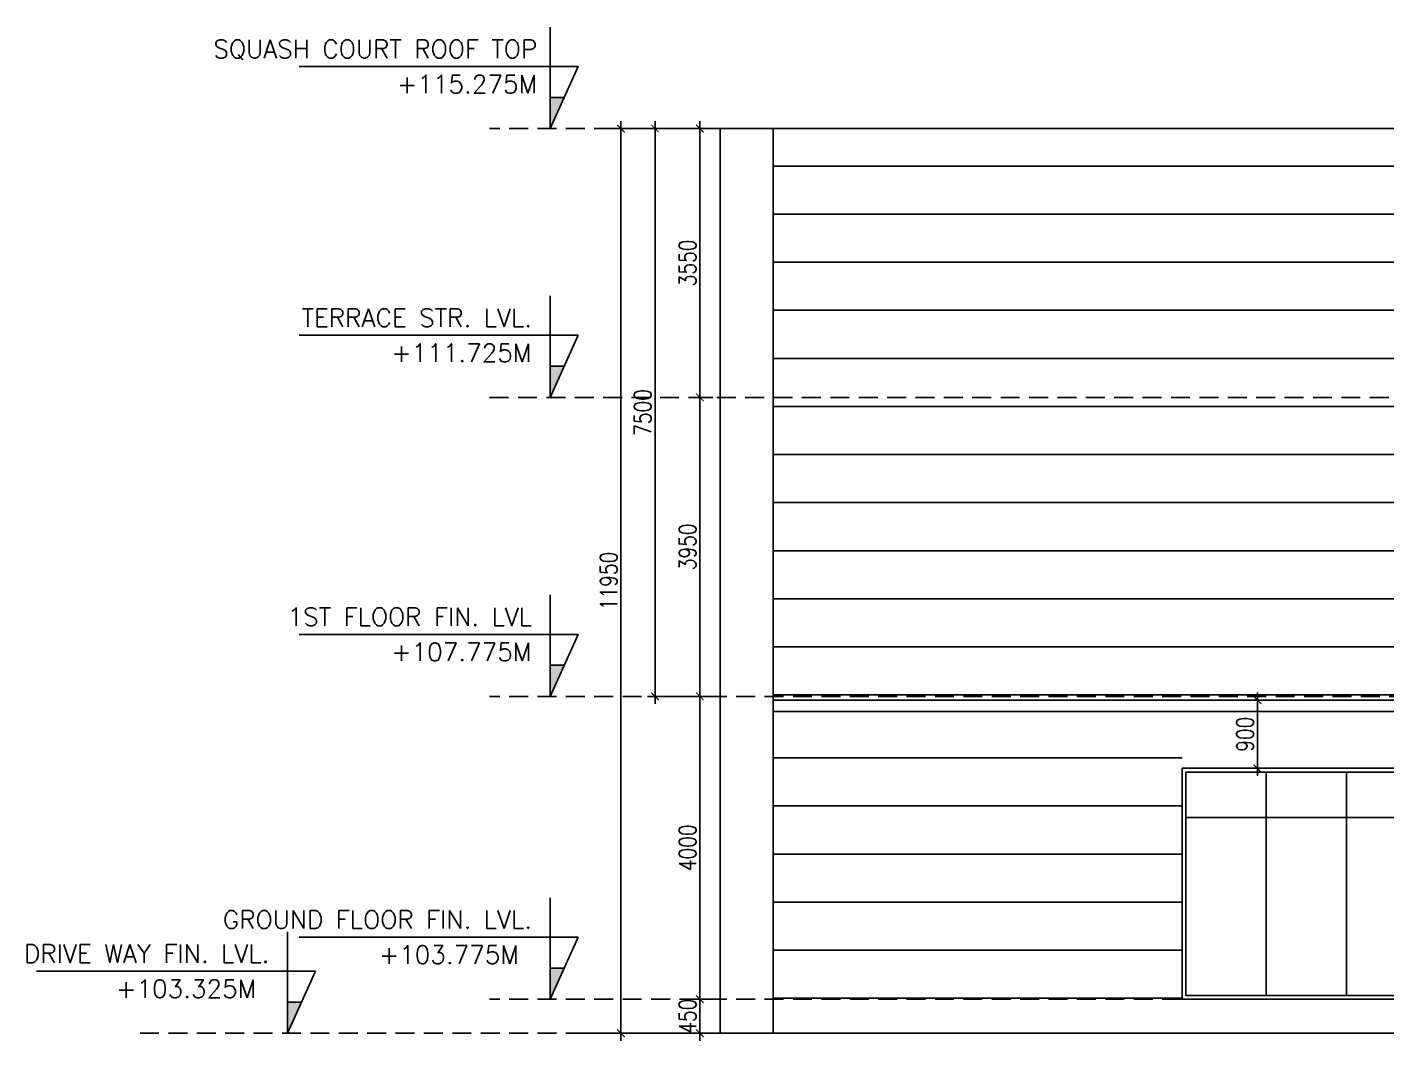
# Model space of a CAD drawing. Extents: x -32840 to 422982, y 280745 to 888746.
# Drawn here: x -29072 to -11114, y 498495 to 511885 of the extents above; entities that cross this region are included whole.
import ezdxf
from ezdxf.enums import TextEntityAlignment as Align

# ---------------------------------------------------------------- set-up
doc = ezdxf.new("R2010")
doc.units = 0
doc.header["$LTSCALE"] = 1000
doc.header["$PDMODE"] = 3
doc.linetypes.add('HIDDEN', pattern=[0.375, 0.25, -0.125])
doc.layers.get('Defpoints').update_dxf_attribs({"linetype": 'HIDDEN'})
for name, color, linetype in [('a-dim', 3, 'Continuous'), ('A-DOOR', 1, 'Continuous'), ('A-Elev 01', 7, 'Continuous'), ('A-HAT', 8, 'Continuous'), ('A-LVL', 31, 'HIDDEN'), ('A-Tag LVl', 2, 'Continuous')]:
    doc.layers.add(name, color=color, linetype=linetype)
doc.styles.add('ROMANS', font='romans.shx', dxfattribs={"width": 0.8})
doc.dimstyles.new('dim-1', dxfattribs={"dimscale": 100, "dimtxt": 2.25, "dimasz": 1, "dimexe": 1, "dimexo": 1, "dimgap": 0.5, "dimtad": 1, "dimdec": 0, "dimzin": 3, "dimdsep": 46, "dimtxsty": 'ROMANS', "dimblk": 'ARCHTICK', "dimcen": 0.0625, "dimdle": 1, "dimclrd": 256, "dimclre": 256, "dimclrt": 6, "dimadec": 0, "dimazin": 0, "dimtfac": 1, "dimtdec": 0, "dimtix": 1, "dimtmove": 1, "dimatfit": 3, "dimfxl": 1, "dimfrac": 2, "dimtolj": 1, "dimtzin": 3, "dimarcsym": 0})

# ---------------------------------------------------------------- blocks, each defined once
blk = doc.blocks.new('TAG-LVL-SEC')
blk.add_hatch(color=256).paths.add_polyline_path([(0, 3.42), (-1.53, 3.42), (0, 0)])
for p, q in [((0, 0), (0, 11.17)), ((0, 0), (-3.06, 6.83)), ((-3.06, 6.83), (27.63, 6.83)), ((-1.53, 3.42), (0, 3.42))]:
    blk.add_line(p, q)
at = {"color": 6, "style": 'ROMANS'}
for tag, p in [('LEVEL', (1.61, 7.76)), ('LEVELTAG', (1.44, 3.9))]:
    blk.add_attdef(tag, p, '', height=2, dxfattribs=at)
blk = doc.blocks.new('_ArchTick')
at = {"color": 0, "linetype": 'ByBlock', "const_width": 0.15}
blk.add_lwpolyline([(-0.5, -0.5), (0.5, 0.5)], dxfattribs=at)
blk = doc.blocks.new('*D1625')
at = {"layer": 'a-dim', "lineweight": -2, "transparency": 16777216}
for p, q in [((-20017, 503045), (-20287, 503045)), ((-20187, 498945), (-20187, 503145)), ((-20017, 499045), (-20287, 499045))]:
    blk.add_line(p, q, dxfattribs=at)
at = {"layer": 'Defpoints', "color": 0, "transparency": 16777216}
for p in [(-20187, 503045), (-19917, 503045), (-19917, 499045)]:
    blk.add_point(p, dxfattribs=at)
at = {"layer": 'a-dim', "lineweight": -2, "transparency": 16777216, "xscale": 100, "yscale": 100, "zscale": 100}
for p, rotation in [((-20187, 503045), 90), ((-20187, 499045), 270)]:
    blk.add_blockref('_ArchTick', p, dxfattribs=dict(at, rotation=rotation))
at = {"layer": 'a-dim', "color": 6, "transparency": 16777216, "insert": (-20349, 501045), "char_height": 225, "attachment_point": 5, "rotation": 90, "style": 'ROMANS'}
blk.add_mtext('\\A1;4000', dxfattribs=at)
blk = doc.blocks.new('*D1626')
at = {"layer": 'a-dim', "lineweight": -2, "transparency": 16777216}
for p, q in [((-20778, 510645), (-20778, 502945)), ((-20017, 510545), (-20878, 510545)), ((-20017, 503045), (-20878, 503045))]:
    blk.add_line(p, q, dxfattribs=at)
at = {"layer": 'Defpoints', "color": 0, "transparency": 16777216}
for p in [(-19917, 510545), (-20778, 503045), (-19917, 503045)]:
    blk.add_point(p, dxfattribs=at)
at = {"layer": 'a-dim', "lineweight": -2, "transparency": 16777216, "xscale": 100, "yscale": 100, "zscale": 100}
for p, rotation in [((-20778, 510545), 90), ((-20778, 503045), 270)]:
    blk.add_blockref('_ArchTick', p, dxfattribs=dict(at, rotation=rotation))
at = {"layer": 'a-dim', "color": 6, "transparency": 16777216, "insert": (-20941, 506795), "char_height": 225, "attachment_point": 5, "rotation": 90, "style": 'ROMANS'}
blk.add_mtext('\\A1;7500', dxfattribs=at)
blk = doc.blocks.new('*D1627')
at = {"layer": 'a-dim', "lineweight": -2, "transparency": 16777216}
for p, q in [((-21229, 510645), (-21229, 498495)), ((-20019, 510545), (-21329, 510545)), ((-20009, 498595), (-21329, 498595))]:
    blk.add_line(p, q, dxfattribs=at)
at = {"layer": 'Defpoints', "color": 0, "transparency": 16777216}
for p in [(-19919, 510545), (-21229, 498595), (-19909, 498595)]:
    blk.add_point(p, dxfattribs=at)
at = {"layer": 'a-dim', "lineweight": -2, "transparency": 16777216, "xscale": 100, "yscale": 100, "zscale": 100}
for p, rotation in [((-21229, 510545), 90), ((-21229, 498595), 270)]:
    blk.add_blockref('_ArchTick', p, dxfattribs=dict(at, rotation=rotation))
at = {"layer": 'a-dim', "color": 6, "transparency": 16777216, "insert": (-21391, 504570), "char_height": 225, "attachment_point": 5, "rotation": 90, "style": 'ROMANS'}
blk.add_mtext('\\A1;11950', dxfattribs=at)
blk = doc.blocks.new('*D1629')
at = {"layer": 'a-dim', "lineweight": -2, "transparency": 16777216}
for p, q in [((-20187, 499045), (-20187, 499145)), ((-20017, 499045), (-20287, 499045)), ((-20187, 499045), (-20187, 498595)), ((-20017, 498595), (-20287, 498595)), ((-20187, 498595), (-20187, 498495))]:
    blk.add_line(p, q, dxfattribs=at)
at = {"layer": 'Defpoints', "color": 0, "transparency": 16777216}
for p in [(-19917, 499045), (-20187, 498595), (-19917, 498595)]:
    blk.add_point(p, dxfattribs=at)
at = {"layer": 'a-dim', "lineweight": -2, "transparency": 16777216, "xscale": 100, "yscale": 100, "zscale": 100}
for p, rotation in [((-20187, 499045), 270), ((-20187, 498595), 90)]:
    blk.add_blockref('_ArchTick', p, dxfattribs=dict(at, rotation=rotation))
at = {"layer": 'a-dim', "color": 6, "transparency": 16777216, "insert": (-20349, 498820), "char_height": 225, "attachment_point": 5, "rotation": 90, "style": 'ROMANS'}
blk.add_mtext('\\A1;450', dxfattribs=at)
blk = doc.blocks.new('*D1631')
at = {"layer": 'a-dim', "lineweight": -2, "transparency": 16777216}
for p, q in [((-20017, 506995), (-20287, 506995)), ((-20187, 502945), (-20187, 507095)), ((-20017, 503045), (-20287, 503045))]:
    blk.add_line(p, q, dxfattribs=at)
at = {"layer": 'Defpoints', "color": 0, "transparency": 16777216}
for p in [(-20187, 506995), (-19917, 506995), (-19917, 503045)]:
    blk.add_point(p, dxfattribs=at)
at = {"layer": 'a-dim', "lineweight": -2, "transparency": 16777216, "xscale": 100, "yscale": 100, "zscale": 100}
for p, rotation in [((-20187, 506995), 90), ((-20187, 503045), 270)]:
    blk.add_blockref('_ArchTick', p, dxfattribs=dict(at, rotation=rotation))
at = {"layer": 'a-dim', "color": 6, "transparency": 16777216, "insert": (-20349, 505020), "char_height": 225, "attachment_point": 5, "rotation": 90, "style": 'ROMANS'}
blk.add_mtext('\\A1;3950', dxfattribs=at)
blk = doc.blocks.new('*D1632')
at = {"layer": 'a-dim', "lineweight": -2, "transparency": 16777216}
for p, q in [((-20187, 506895), (-20187, 510645)), ((-20017, 510545), (-20287, 510545)), ((-20017, 506995), (-20287, 506995))]:
    blk.add_line(p, q, dxfattribs=at)
at = {"layer": 'Defpoints', "color": 0, "transparency": 16777216}
for p in [(-20187, 510545), (-19917, 510545), (-19917, 506995)]:
    blk.add_point(p, dxfattribs=at)
at = {"layer": 'a-dim', "lineweight": -2, "transparency": 16777216, "xscale": 100, "yscale": 100, "zscale": 100}
for p, rotation in [((-20187, 510545), 90), ((-20187, 506995), 270)]:
    blk.add_blockref('_ArchTick', p, dxfattribs=dict(at, rotation=rotation))
at = {"layer": 'a-dim', "color": 6, "transparency": 16777216, "insert": (-20349, 508770), "char_height": 225, "attachment_point": 5, "rotation": 90, "style": 'ROMANS'}
blk.add_mtext('\\A1;3550', dxfattribs=at)
blk = doc.blocks.new('*D1618')
at = {"layer": 'a-dim', "lineweight": -2, "transparency": 16777216}
for p, q in [((-12823, 501995), (-12823, 503095)), ((-13028, 502995), (-12723, 502995)), ((-13028, 502095), (-12723, 502095))]:
    blk.add_line(p, q, dxfattribs=at)
at = {"layer": 'Defpoints', "color": 0, "transparency": 16777216}
for p in [(-13128, 502995), (-12823, 502995), (-13128, 502095)]:
    blk.add_point(p, dxfattribs=at)
at = {"layer": 'a-dim', "lineweight": -2, "transparency": 16777216, "xscale": 100, "yscale": 100, "zscale": 100}
for p, rotation in [((-12823, 502995), 90), ((-12823, 502095), 270)]:
    blk.add_blockref('_ArchTick', p, dxfattribs=dict(at, rotation=rotation))
at = {"layer": 'a-dim', "color": 6, "transparency": 16777216, "insert": (-12986, 502545), "char_height": 225, "attachment_point": 5, "rotation": 90, "style": 'ROMANS'}
blk.add_mtext('\\A1;900', dxfattribs=at)

msp = doc.modelspace()

# ---------------------------------------------------------------- hatches: boundary and pattern name
at = {"layer": 'A-HAT'}
h = msp.add_hatch(dxfattribs=at)
h.set_pattern_fill('ANSI31', color=256, scale=200, angle=135)
h.set_pattern_definition([(180, (-245517.5, 1249824.24), (-6e-14, -635), [])])
h.paths.add_polyline_path([(-8567.3, 510544.8), (-19217.3, 510544.8), (-19217.3, 502994.8), (-8567.3, 502994.8)])
h.paths.add_polyline_path([(-8317.3, 510544.8), (-8567.3, 510544.8), (-8567.3, 502994.8), (-8317.3, 502994.8)])
h.paths.add_polyline_path([(-7817.3, 506694.8), (-8317.3, 506694.8), (-8317.3, 502994.8), (-7817.3, 502994.8)])
h.paths.add_polyline_path([(-7717.3, 510544.8), (-8317.3, 510544.8), (-8317.3, 506994.8), (-7717.3, 506994.8)])
h.paths.add_polyline_path([(-7517.3, 506994.8), (-7517.3, 508244.8), (-7517.3, 510544.8), (-7717.3, 510544.8), (-7717.3, 506994.8)])
h = msp.add_hatch(dxfattribs=at)
h.set_pattern_fill('ANSI31', color=256, scale=200, angle=135)
h.set_pattern_definition([(180, (-7832.4, 1257881.8), (-6e-14, -635), [])])
h.paths.add_polyline_path([(-13817.3, 499044.8), (-19217.3, 499044.8), (-19217.3, 502844.8), (-13817.3, 502844.8)])

# ---------------------------------------------------------------- linework, layer by layer
at = {"layer": 'A-DOOR'}
for p, q in [((-12707.3, 502044.8), (-12707.3, 499094.8)), ((-11647.3, 502044.8), (-11647.3, 499094.8)), ((-13767.3, 501444.8), (-8467.3, 501444.8))]:
    msp.add_line(p, q, dxfattribs=at)
for points in [[(-13817.3, 502094.8), (-13817.3, 499044.8), (-8417.3, 499044.8), (-8417.3, 502094.8)], [(-13767.3, 502044.8), (-13767.3, 499094.8), (-8467.3, 499094.8), (-8467.3, 502044.8)]]:
    msp.add_lwpolyline(points, close=True, dxfattribs=at)
at = {"layer": 'A-Elev 01'}
for p, q in [((-19917.3, 498594.8), (-19917.3, 510544.8)), ((-19917.3, 510544.8), (-7517.3, 510544.8)), ((-19217.3, 510544.8), (-19217.3, 498594.8)), ((-19217.3, 509644.8), (-19217.3, 509944.8)), ((-19217.3, 502844.8), (-19217.3, 502994.8)), ((-19217.3, 502994.8), (5182.7, 502994.8)), ((-19217.3, 502844.8), (5182.7, 502844.8)), ((-21917.3, 498594.8), (16543.8, 498594.8))]:
    msp.add_line(p, q, dxfattribs=at)
at = {"layer": 'A-LVL'}
for p, q in [((16543.8, 510544.8), (-22963.6, 510544.8)), ((-22963.6, 506994.8), (16543.8, 506994.8)), ((16543.8, 503044.8), (-22963.6, 503044.8)), ((16543.8, 499044.8), (-22963.6, 499044.8)), ((16543.8, 498594.8), (-27619.6, 498594.8))]:
    msp.add_line(p, q, dxfattribs=at)

# ---------------------------------------------------------------- block references
at = {"layer": 'A-Tag LVl'}
ref = msp.add_blockref('TAG-LVL-SEC', (-22162.3, 510544.8), dxfattribs=dict(at, xscale=-120, yscale=120, zscale=120))
ref.add_attrib('LEVEL', 'SQUASH COURT ROOF TOP', dxfattribs={"layer": '0', "color": 6, "height": 240, "style": 'ROMANS'}).set_placement((-22333.7, 511476.3), align=Align.RIGHT)
ref.add_attrib('LEVELTAG', '+115.275M', dxfattribs={"layer": '0', "color": 6, "height": 240, "style": 'ROMANS'}).set_placement((-22334.5, 511012.3), align=Align.RIGHT)
ref = msp.add_blockref('TAG-LVL-SEC', (-22162.3, 506994.8), dxfattribs=dict(at, xscale=-120, yscale=120, zscale=120))
ref.add_attrib('LEVEL', 'TERRACE STR. LVL.', dxfattribs={"layer": '0', "color": 6, "height": 240, "style": 'ROMANS'}).set_placement((-22403, 507926.3), align=Align.RIGHT)
ref.add_attrib('LEVELTAG', '+111.725M', dxfattribs={"layer": '0', "color": 6, "height": 240, "style": 'ROMANS'}).set_placement((-22410.2, 507462.3), align=Align.RIGHT)
ref = msp.add_blockref('TAG-LVL-SEC', (-22162.3, 503044.8), dxfattribs=dict(at, xscale=-120, yscale=120, zscale=120))
ref.add_attrib('LEVEL', '1ST FLOOR FIN. LVL', dxfattribs={"layer": '0', "color": 6, "height": 240, "style": 'ROMANS'}).set_placement((-22403, 503976.3), align=Align.RIGHT)
ref.add_attrib('LEVELTAG', '+107.775M', dxfattribs={"layer": '0', "color": 6, "height": 240, "style": 'ROMANS'}).set_placement((-22410.2, 503512.3), align=Align.RIGHT)
ref = msp.add_blockref('TAG-LVL-SEC', (-22162.3, 499044.8), dxfattribs=dict(at, xscale=-120, yscale=120, zscale=120))
ref.add_attrib('LEVEL', 'GROUND FLOOR FIN. LVL.', dxfattribs={"layer": '0', "color": 6, "height": 240, "style": 'ROMANS'}).set_placement((-22403, 499976.3), align=Align.RIGHT)
ref.add_attrib('LEVELTAG', '+103.775M ', dxfattribs={"layer": '0', "color": 6, "height": 240, "style": 'ROMANS'}).set_placement((-22410.2, 499512.3), align=Align.RIGHT)
ref = msp.add_blockref('TAG-LVL-SEC', (-25632.4, 498594.8), dxfattribs=dict(at, xscale=-120, yscale=120, zscale=120))
ref.add_attrib('LEVEL', 'DRIVE WAY FIN. LVL.', dxfattribs={"layer": '0', "color": 6, "height": 240, "style": 'ROMANS'}).set_placement((-25873, 499526.3), align=Align.RIGHT)
ref.add_attrib('LEVELTAG', '+103.325M ', dxfattribs={"layer": '0', "color": 6, "height": 240, "style": 'ROMANS'}).set_placement((-25880.2, 499062.3), align=Align.RIGHT)

# ---------------------------------------------------------------- dimensions: what is measured, and where the dimension line sits
at = {"layer": 'a-dim'}
for base, p1, p2, picture, middle in [((-21229, 498594.8), (-19918.7, 510544.8), (-19908.9, 498594.8), '*D1627', (-21391.5, 504569.8)), ((-20778.4, 503044.8), (-19917.3, 510544.8), (-19917.3, 503044.8), '*D1626', (-20940.9, 506794.8)), ((-20187, 510544.8), (-19917.3, 506994.8), (-19917.3, 510544.8), '*D1632', (-20349.5, 508769.8)), ((-20187, 506994.8), (-19917.3, 503044.8), (-19917.3, 506994.8), '*D1631', (-20349.5, 505019.8)), ((-20187, 503044.8), (-19917.3, 499044.8), (-19917.3, 503044.8), '*D1625', (-20349.5, 501044.8)), ((-12823.5, 502994.8), (-13128.2, 502094.8), (-13128.2, 502994.8), '*D1618', (-12986, 502544.8)), ((-20187, 498594.8), (-19917.3, 499044.8), (-19917.3, 498594.8), '*D1629', (-20349.5, 498819.8))]:
    dim = msp.add_linear_dim(base=base, p1=p1, p2=p2, angle=90, dimstyle='dim-1', dxfattribs=at)
    dim.commit()
    dim.dimension.update_dxf_attribs({"geometry": picture, "text_midpoint": middle})

doc.saveas('drawing.dxf')
